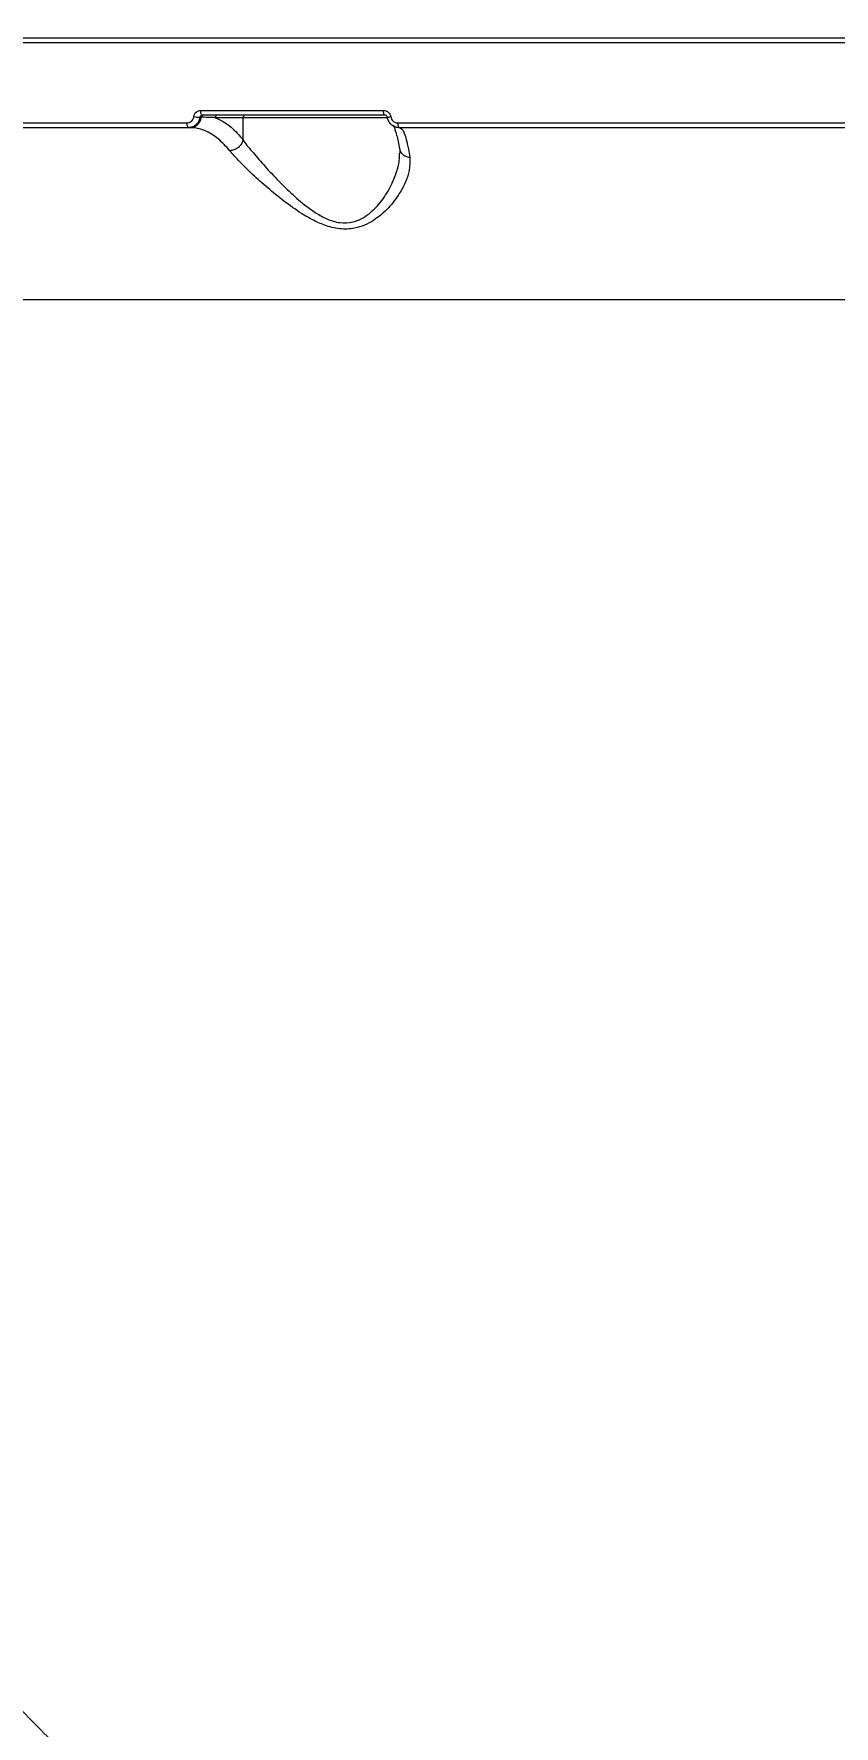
# Model space of a CAD drawing. Header units: millimetres. Extents: x -9609 to 9022, y -7175 to 8108.
# Drawn here: x -3373.2 to -3212.7, y 3268.9 to 3608 of the extents above; entities that cross this region are included whole.
import ezdxf

# ---------------------------------------------------------------- set-up
doc = ezdxf.new("R2010")
doc.units = ezdxf.units.MM
for name, color, linetype in [('DIKOM_ОБЪЕКТ', 7, 'Continuous'), ('DIKOM_РАЗМЕР_ЗОНА', 7, 'Continuous'), ('DIKOM_РАЗМЕР_ОБЪЕКТА', 7, 'Continuous')]:
    doc.layers.add(name, color=color, linetype=linetype)
doc.styles.add('style1', font='arial.ttf', dxfattribs={"width": 0.8})
doc.dimstyles.new('1-50', dxfattribs={"dimtxt": 300, "dimasz": 200, "dimexe": 100, "dimexo": 0, "dimgap": 100, "dimtad": 1, "dimtxsty": 'style1', "dimcen": 200, "dimclrd": 7, "dimclre": 7, "dimclrt": 7, "dimadec": 1, "dimazin": 2, "dimtfac": 1, "dimtmove": 0, "dimatfit": 2, "dimfxl": 0, "dimlwd": 25, "dimlwe": 18, "dimarcsym": 0})

# ---------------------------------------------------------------- blocks, each defined once
blk = doc.blocks.new('*D10')
at = {"layer": 'Defpoints', "color": 0, "transparency": 16777216}
for p in [(-405.54, 6589.16), (-8044.66, -3492.79), (424.09, -3492.79)]:
    blk.add_point(p, dxfattribs=at)
at = {"layer": 'DIKOM_РАЗМЕР_ОБЪЕКТА', "color": 7, "lineweight": 18, "transparency": 16777216}
for p, q in [((-405.54, 6589.16), (-8144.66, 6589.16)), ((424.09, -3492.79), (-8144.66, -3492.79))]:
    blk.add_line(p, q, dxfattribs=at)
at = {"layer": 'DIKOM_РАЗМЕР_ОБЪЕКТА', "color": 7, "lineweight": 25, "transparency": 16777216}
blk.add_line((-8044.66, 6389.16), (-8044.66, -3292.79), dxfattribs=at)
at = {"layer": 'DIKOM_РАЗМЕР_ОБЪЕКТА', "color": 7, "transparency": 16777216}
for points in [[(-8077.99, 6389.16), (-8011.32, 6389.16), (-8044.66, 6589.16)], [(-8077.99, -3292.79), (-8011.32, -3292.79), (-8044.66, -3492.79)]]:
    blk.add_solid(points, dxfattribs=at)
at = {"layer": 'DIKOM_РАЗМЕР_ОБЪЕКТА', "color": 7, "transparency": 16777216, "insert": (-8297.83, 1541.5), "char_height": 300, "attachment_point": 5, "rotation": 90, "style": 'style1'}
blk.add_mtext('10100', dxfattribs=at)
blk = doc.blocks.new('*D13')
at = {"layer": 'Defpoints', "color": 0, "transparency": 16777216}
for p in [(-4933.28, 8107.63), (-9158.98, -4977.79), (-1652.91, -4977.79)]:
    blk.add_point(p, dxfattribs=at)
at = {"layer": 'DIKOM_РАЗМЕР_ЗОНА', "color": 7, "lineweight": 18, "transparency": 16777216}
for p, q in [((-4933.28, 8107.63), (-9258.98, 8107.63)), ((-1652.91, -4977.79), (-9258.98, -4977.79))]:
    blk.add_line(p, q, dxfattribs=at)
at = {"layer": 'DIKOM_РАЗМЕР_ЗОНА', "color": 7, "lineweight": 25, "transparency": 16777216}
blk.add_line((-9158.98, 7907.63), (-9158.98, -4777.79), dxfattribs=at)
at = {"layer": 'DIKOM_РАЗМЕР_ЗОНА', "color": 7, "transparency": 16777216}
for points in [[(-9192.32, 7907.63), (-9125.65, 7907.63), (-9158.98, 8107.63)], [(-9192.32, -4777.79), (-9125.65, -4777.79), (-9158.98, -4977.79)]]:
    blk.add_solid(points, dxfattribs=at)
at = {"layer": 'DIKOM_РАЗМЕР_ЗОНА', "color": 7, "transparency": 16777216, "insert": (-9412.26, 1541.5), "char_height": 300, "attachment_point": 5, "rotation": 90, "style": 'style1'}
blk.add_mtext('13100', dxfattribs=at)

msp = doc.modelspace()

# ---------------------------------------------------------------- linework, layer by layer
at = {"layer": 'DIKOM_ОБЪЕКТ', "color": 7, "linetype": 'Continuous', "lineweight": 15}
for p, q in [((-3003.563, 3606.21), (-3546.252, 3606.21)), ((-3545.737, 3607.212), (-3003.581, 3607.212)), ((-3339.58, 3591.295), (-3339.828, 3591.295)), ((-3339.692, 3592.678), (-3303.025, 3592.678)), ((-3302.712, 3591.712), (-3339.348, 3591.712)), ((-3443.904, 3590.172), (-3342.44, 3590.172)), ((-3342.095, 3589.212), (-3443.474, 3589.212)), ((-3341.816, 3589.212), (-3342.095, 3589.212)), ((-3331.168, 3591.212), (-3336.8, 3591.212)), ((-3331.168, 3586.807), (-3331.168, 3591.212)), ((-3302.171, 3591.212), (-3331.168, 3591.212)), ((-3300.138, 3590.172), (-3193.547, 3590.172)), ((-3193.324, 3589.212), (-3299.827, 3589.212)), ((-3016.433, 3554.71), (-3468.342, 3554.71))]:
    msp.add_line(p, q, dxfattribs=at)
at = {"layer": 'DIKOM_ОБЪЕКТ', "color": 7, "linetype": 'Continuous', "lineweight": 15, "flags": 128}
for points in [[(-3339.348, 3591.712), (-3339.414, 3591.731), (-3339.477, 3591.785), (-3339.535, 3591.874), (-3339.587, 3591.993), (-3339.63, 3592.139), (-3339.662, 3592.306), (-3339.683, 3592.487), (-3339.692, 3592.678)], [(-3302.712, 3591.712), (-3302.772, 3591.731), (-3302.829, 3591.785), (-3302.882, 3591.874), (-3302.93, 3591.993), (-3302.969, 3592.139), (-3302.998, 3592.306), (-3303.017, 3592.487), (-3303.025, 3592.678)], [(-3302.251, 3591.295), (-3302.254, 3591.298), (-3302.23, 3591.304), (-3302.178, 3591.316), (-3302.1, 3591.331), (-3301.998, 3591.35), (-3301.875, 3591.373), (-3301.735, 3591.398), (-3301.582, 3591.425)], [(-3342.095, 3589.212), (-3342.16, 3589.23), (-3342.224, 3589.284), (-3342.283, 3589.372), (-3342.335, 3589.491), (-3342.377, 3589.636), (-3342.41, 3589.802), (-3342.431, 3589.982), (-3342.44, 3590.172)], [(-3299.827, 3589.212), (-3299.886, 3589.23), (-3299.944, 3589.284), (-3299.996, 3589.372), (-3300.043, 3589.491), (-3300.081, 3589.636), (-3300.111, 3589.802), (-3300.13, 3589.982), (-3300.138, 3590.172)]]:
    msp.add_lwpolyline(points, dxfattribs=at)
at = {"layer": 'DIKOM_ОБЪЕКТ', "color": 7, "linetype": 'Continuous', "lineweight": 15}
for centre, radius, start, end in [((-3341.911, 3591.556), 2.345, 272.33388, 353.63253), ((-3339.714, 3598.404), 7.11, 259.02523, 269.07559), ((-3339.114, 3591.243), 0.469, 92.34722, 173.5989), ((-3336.323, 3591.235), 0.478, 92.89086, 182.69926), ((-3330.69, 3591.234), 0.479, 92.98023, 182.60988)]:
    msp.add_arc(centre, radius, start, end, dxfattribs=at)
for points, knots in [([(-3342.44, 3590.172), (-3342.282, 3590.188), (-3341.965, 3590.221), (-3341.545, 3590.481), (-3341.23, 3590.863), (-3341.103, 3591.206), (-3341.071, 3591.398), (-3341.067, 3591.425)], [0, 0, 0, 0, 0.2406133, 0.4814926, 0.7216428, 0.9611842, 1, 1, 1, 1]), ([(-3339.828, 3591.295), (-3339.836, 3591.251), (-3339.889, 3590.933), (-3340.102, 3590.361), (-3340.622, 3589.727), (-3341.313, 3589.295), (-3341.834, 3589.24), (-3342.095, 3589.212)], [0, 0, 0, 0, 0.0387993, 0.2783666, 0.5186413, 0.7594556, 1, 1, 1, 1]), ([(-3341.067, 3591.425), (-3341.063, 3591.451), (-3341.033, 3591.643), (-3340.903, 3591.986), (-3340.589, 3592.368), (-3340.169, 3592.628), (-3339.851, 3592.661), (-3339.692, 3592.678)], [0, 0, 0, 0, 0.0385552, 0.2781182, 0.518318, 0.7591991, 1, 1, 1, 1]), ([(-3339.348, 3591.712), (-3339.405, 3591.707), (-3339.518, 3591.696), (-3339.666, 3591.61), (-3339.775, 3591.483), (-3339.819, 3591.368), (-3339.827, 3591.304), (-3339.828, 3591.295)], [0, 0, 0, 0, 0.2446744, 0.4858169, 0.7246222, 0.9617477, 1, 1, 1, 1]), ([(-3336.8, 3591.212), (-3336.941, 3591.22), (-3337.647, 3591.26), (-3338.587, 3591.291), (-3339.366, 3591.295), (-3339.58, 3591.295)], [0, 0, 0, 0, 0.1533255, 0.7665559, 1, 1, 1, 1]), ([(-3303.025, 3592.678), (-3302.988, 3592.677), (-3302.788, 3592.672), (-3302.432, 3592.578), (-3302.023, 3592.303), (-3301.71, 3591.908), (-3301.625, 3591.586), (-3301.582, 3591.425)], [0, 0, 0, 0, 0.0556744, 0.296775, 0.5326767, 0.7662732, 1, 1, 1, 1]), ([(-3302.251, 3591.295), (-3302.265, 3591.349), (-3302.293, 3591.459), (-3302.396, 3591.59), (-3302.526, 3591.681), (-3302.638, 3591.71), (-3302.7, 3591.712), (-3302.712, 3591.712)], [0, 0, 0, 0, 0.2178194, 0.4438122, 0.6836466, 0.9402145, 1, 1, 1, 1]), ([(-3299.827, 3589.212), (-3299.89, 3589.214), (-3300.224, 3589.222), (-3300.824, 3589.377), (-3301.512, 3589.835), (-3302.036, 3590.493), (-3302.179, 3591.028), (-3302.251, 3591.295)], [0, 0, 0, 0, 0.0548187, 0.294402, 0.5301131, 0.7646937, 1, 1, 1, 1]), ([(-3301.582, 3591.425), (-3301.539, 3591.263), (-3301.453, 3590.941), (-3301.14, 3590.545), (-3300.73, 3590.27), (-3300.374, 3590.177), (-3300.175, 3590.172), (-3300.138, 3590.172)], [0, 0, 0, 0, 0.2340536, 0.4680445, 0.7039496, 0.9448755, 1, 1, 1, 1]), ([(-3333.834, 3584.592), (-3334.593, 3585.434), (-3336.082, 3587.086), (-3338.478, 3588.567), (-3340.396, 3589.159), (-3341.517, 3589.201), (-3341.816, 3589.212)], [0, 0, 0, 0, 0.3028998, 0.5944621, 0.8920299, 1, 1, 1, 1]), ([(-3336.8, 3591.212), (-3336.258, 3590.977), (-3335.17, 3590.505), (-3333.262, 3589.156), (-3331.964, 3587.7), (-3331.168, 3586.807)], [0, 0, 0, 0, 0.2774654, 0.5572985, 1, 1, 1, 1]), ([(-3301.1, 3589.725), (-3301.089, 3589.709), (-3301.063, 3589.672), (-3300.892, 3589.323), (-3300.664, 3588.701), (-3300.386, 3587.743), (-3300.094, 3586.511), (-3299.9, 3585.462), (-3299.805, 3584.951)], [0, 0, 0, 0, 0.1199444, 0.2662767, 0.4332194, 0.6173823, 0.8135894, 1, 1, 1, 1]), ([(-3299.756, 3589.212), (-3299.54, 3589.102), (-3299.103, 3588.88), (-3298.527, 3587.222), (-3298.077, 3585.242), (-3297.848, 3583.844), (-3297.755, 3583.273)], [0, 0, 0, 0, 0.3072674, 0.62332, 0.8463588, 1, 1, 1, 1]), ([(-3331.169, 3586.801), (-3331.25, 3586.552), (-3331.411, 3586.054), (-3331.95, 3585.392), (-3332.637, 3584.889), (-3333.256, 3584.663), (-3333.655, 3584.602), (-3333.792, 3584.595), (-3333.834, 3584.592)], [0, 0, 0, 0, 0.2204757, 0.440943, 0.6614377, 0.8819237, 0.9635244, 1, 1, 1, 1]), ([(-3297.755, 3583.273), (-3297.732, 3582.421), (-3297.689, 3580.869), (-3298.536, 3578.362), (-3299.877, 3575.808), (-3301.92, 3573.086), (-3304.384, 3570.939), (-3306.789, 3569.642), (-3309.046, 3568.925), (-3311.823, 3568.812), (-3314.699, 3569.545), (-3317.239, 3570.69), (-3319.992, 3572.303), (-3323.049, 3574.484), (-3326.325, 3577.188), (-3329.323, 3579.88), (-3331.956, 3582.445), (-3333.219, 3583.889), (-3333.834, 3584.592)], [0, 0, 0, 0, 0.0785504, 0.1430609, 0.2076042, 0.2872152, 0.3665532, 0.4057534, 0.4448531, 0.4974502, 0.5496905, 0.5922728, 0.6349377, 0.7072955, 0.7797333, 0.8544893, 0.9291401, 1, 1, 1, 1]), ([(-3331.168, 3586.807), (-3331.168, 3586.806), (-3331.168, 3586.803), (-3331.169, 3586.801), (-3331.169, 3586.801)], [0, 0, 0, 0, 0.6970754, 1, 1, 1, 1]), ([(-3331.169, 3586.801), (-3331.169, 3586.8), (-3330.802, 3586.067), (-3329.378, 3584.516), (-3327.159, 3581.816), (-3324.5, 3578.972), (-3321.617, 3576.108), (-3318.962, 3573.791), (-3316.532, 3572.059), (-3314.333, 3570.837), (-3311.8, 3570.036), (-3309.374, 3570.159), (-3307.452, 3570.906), (-3306.431, 3571.576), (-3304.95, 3572.737), (-3303.236, 3574.618), (-3301.507, 3577.468), (-3300.406, 3580.18), (-3299.794, 3582.386), (-3299.832, 3583.632), (-3299.847, 3584.123)], [0, 0, 0, 0, 0.0000326, 0.0750689, 0.153615, 0.2343924, 0.3097461, 0.3867469, 0.4294441, 0.4730843, 0.5239177, 0.5743899, 0.6112971, 0.6498611, 0.6518324, 0.7329427, 0.8174203, 0.885587, 0.9549194, 1, 1, 1, 1]), ([(-3299.809, 3584.942), (-3299.757, 3584.718), (-3299.702, 3584.478), (-3299.735, 3584.16), (-3299.737, 3584.138)], [0, 0, 0, 0, 0.9327294, 1, 1, 1, 1]), ([(-3299.768, 3584.957), (-3299.76, 3584.867), (-3299.731, 3584.538), (-3299.392, 3584.037), (-3298.801, 3583.548), (-3298.244, 3583.35), (-3297.888, 3583.288), (-3297.801, 3583.278), (-3297.755, 3583.273)], [0, 0, 0, 0, 0.10187459, 0.37259822, 0.64336287, 0.91405822, 0.95437149, 1, 1, 1, 1]), ([(-3476.184, 3545.658), (-3475.527, 3538.635), (-3474.211, 3524.566), (-3471.453, 3503.759), (-3468.139, 3483.23), (-3464.227, 3463.093), (-3459.75, 3443.437), (-3454.713, 3424.33), (-3449.113, 3405.814), (-3442.971, 3387.909), (-3436.311, 3370.664), (-3429.164, 3354.159), (-3421.563, 3338.471), (-3413.525, 3323.653), (-3405.053, 3309.749), (-3396.172, 3296.763), (-3386.912, 3284.731), (-3377.318, 3273.706), (-3367.433, 3263.742), (-3357.278, 3254.873), (-3346.866, 3247.138), (-3336.218, 3240.529), (-3325.373, 3235.059), (-3314.381, 3230.76), (-3303.293, 3227.611), (-3292.133, 3225.792), (-3284.331, 3225.053), (-3280.256, 3225.258), (-3279.921, 3225.275)], [0, 0, 0, 0, 0.0397188, 0.079563, 0.1194708, 0.1593789, 0.199223, 0.2389418, 0.2786623, 0.3185076, 0.3584165, 0.3983257, 0.4381714, 0.4778916, 0.5176401, 0.5575131, 0.5974499, 0.6373871, 0.6772604, 0.717009, 0.7568219, 0.7967591, 0.8367603, 0.8767619, 0.9167, 0.9565132, 0.9964244, 1, 1, 1, 1])]:
    msp.add_open_spline(points, degree=3, knots=knots, dxfattribs=at)

# ---------------------------------------------------------------- dimensions: what is measured, and where the dimension line sits
at = {"layer": 'DIKOM_РАЗМЕР_ЗОНА'}
dim = msp.add_linear_dim(base=(-9158.984, -4977.788), p1=(-4933.276, 8107.631), p2=(-1652.914, -4977.788), angle=90, text='13100', dimstyle='1-50', dxfattribs=at)
dim.commit()
dim.dimension.update_dxf_attribs({"geometry": '*D13', "text_midpoint": (-9158.984, 1541.499), "dimtype": 160})
at = {"layer": 'DIKOM_РАЗМЕР_ОБЪЕКТА'}
dim = msp.add_linear_dim(base=(-8044.657, -3492.788), p1=(-405.539, 6589.161), p2=(424.086, -3492.788), angle=90, text='10100', dimstyle='1-50', dxfattribs=at)
dim.commit()
dim.dimension.update_dxf_attribs({"geometry": '*D10', "text_midpoint": (-8044.657, 1541.499), "dimtype": 160})

doc.saveas('drawing.dxf')
